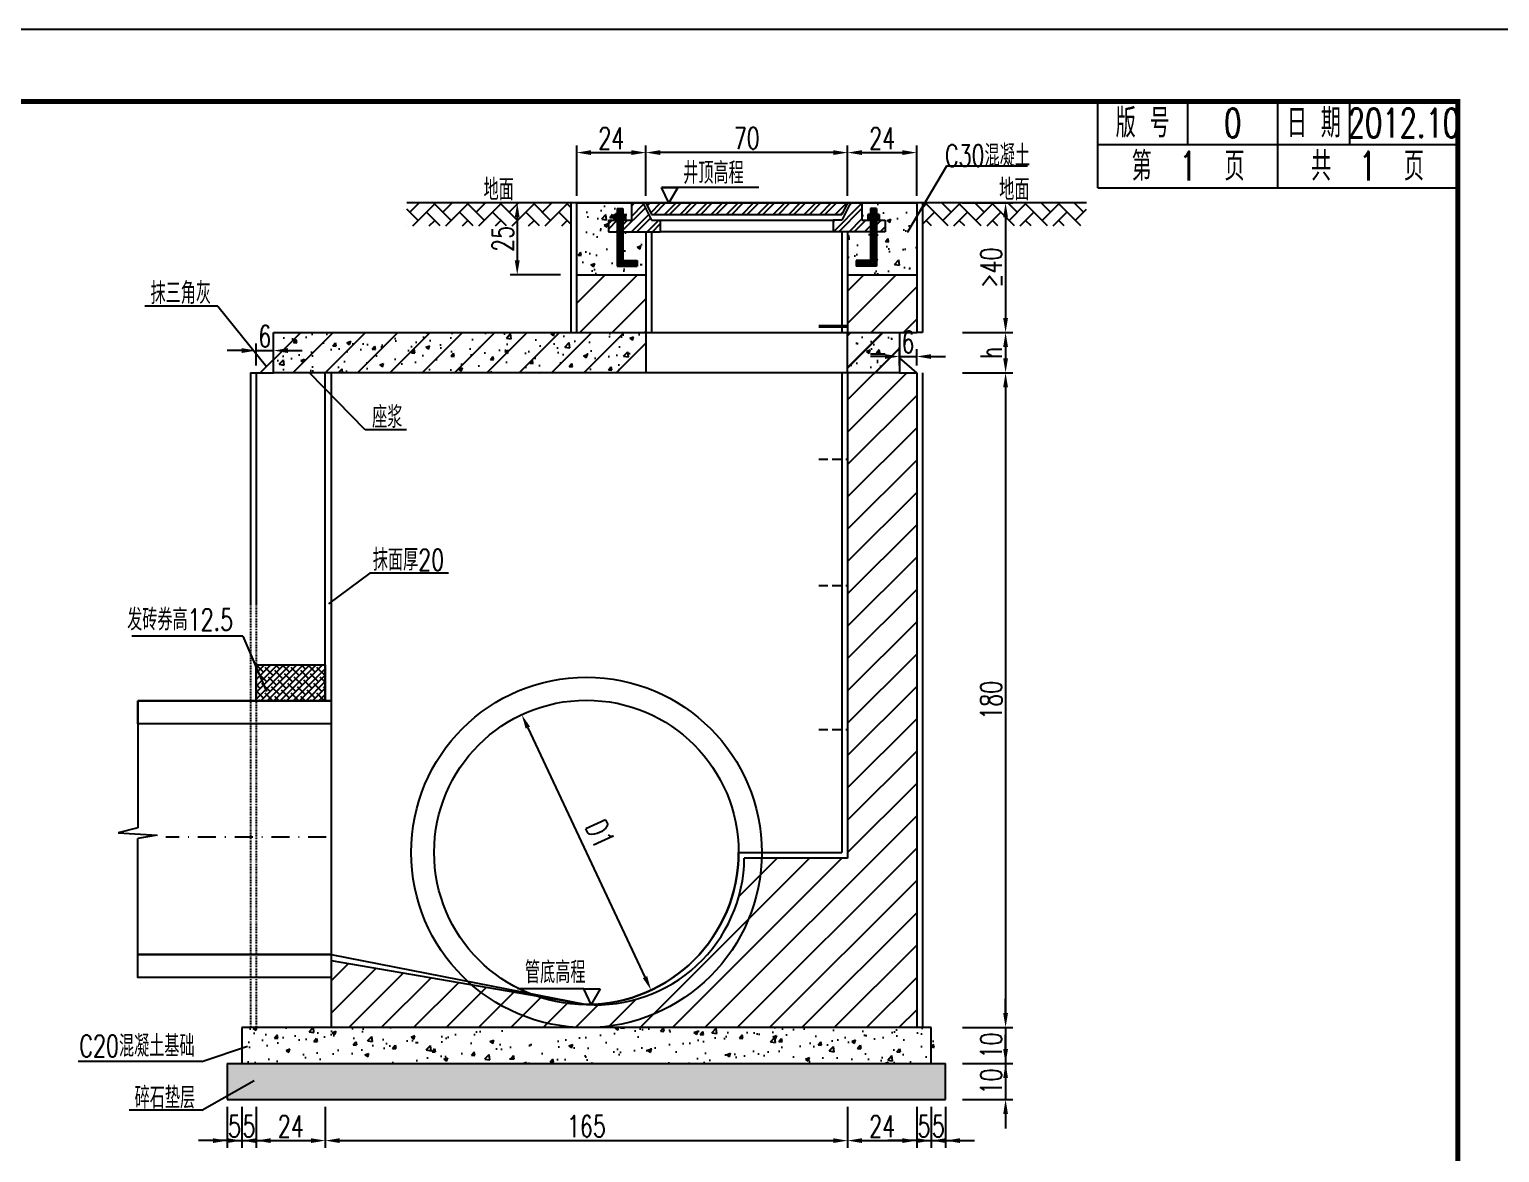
# Model space of a CAD drawing. Extents: x 5781 to 12795, y 1434 to 2653.
# Drawn here: x 5993.1 to 6197.2, y 2233.2 to 2389.1 of the extents above; entities that cross this region are included whole.
import ezdxf
from ezdxf.enums import TextEntityAlignment as Align

# ---------------------------------------------------------------- set-up
doc = ezdxf.new("R2010")
doc.units = 0
doc.header["$LTSCALE"] = 5
doc.header["$PDMODE"] = 32
doc.header["$PDSIZE"] = 0.3
doc.linetypes.add('DASHDOT', pattern=[1, 0.5, -0.25, 0, -0.25])
doc.linetypes.add('HIDDEN', pattern=[0.375, 0.25, -0.125])
doc.layers.get('0').update_dxf_attribs({"linetype": 'CONTINUOUS'})
doc.layers.get('Defpoints').update_dxf_attribs({"linetype": 'CONTINUOUS'})
for name, color, linetype in [('YOLLOW', 7, 'CONTINUOUS'), ('中心线', 2, 'DASHDOT'), ('图框', 7, 'CONTINUOUS'), ('填充', 8, 'CONTINUOUS'), ('尺寸标注', 4, 'CONTINUOUS'), ('文字字符', 7, 'CONTINUOUS'), ('结构', 7, 'CONTINUOUS'), ('结构1', 1, 'CONTINUOUS'), ('结构2', 7, 'CONTINUOUS'), ('钢筋', 1, 'CONTINUOUS'), ('钢筋2', 3, 'CONTINUOUS')]:
    doc.layers.add(name, color=color, linetype=linetype)
doc.styles.get("Standard").update_dxf_attribs({"font": 'simplex1.shx', "width": 0.7, "bigfont": 'hztxt.shx'})
doc.dimstyles.new('比例1：25', dxfattribs={"dimtxt": 3, "dimasz": 2, "dimexe": 1, "dimexo": 1, "dimgap": 0.5, "dimtad": 1, "dimlfac": 2.5, "dimzin": 13, "dimdsep": 46, "dimtxsty": 'Standard', "dimcen": -0.09, "dimclrd": 256, "dimclre": 256, "dimclrt": 7, "dimaunit": 1, "dimadec": 0, "dimazin": 0, "dimtfac": 0.0005, "dimtix": 1, "dimtmove": 2, "dimatfit": 3, "dimfxl": 0, "dimtolj": 1, "dimtzin": 13, "dimarcsym": 0})
pattern_1 = [(45, (4018.0838, 515.6262), (-2.245064, 2.245064), [])]
pattern_2 = [(45, (0, -890.8038), (-2.245064, 2.245064), [])]

# ---------------------------------------------------------------- blocks, each defined once
blk = doc.blocks.new('series')
at = {"width": 0.75}
for tag, height, p in [('页码', 4, (-35, -19)), ('图名', 5, (-220, -282)), ('图号', 5, (-20, -282))]:
    blk.add_attdef(tag, text='', height=height, dxfattribs=at).set_placement(p, align=Align.MIDDLE_CENTER)
blk = doc.blocks.new('*D1788')
at = {"layer": 'Defpoints', "color": 0}
for p in [(6116.26, 2372.01), (6116.26, 2365.03), (6106.66, 2361.03)]:
    blk.add_point(p, dxfattribs=at)
at = {"layer": '尺寸标注', "lineweight": -2}
for p, q in [((6106.66, 2366.01), (6106.66, 2373.01)), ((6108.66, 2372.01), (6114.26, 2372.01)), ((6116.26, 2366.03), (6116.26, 2373.01))]:
    blk.add_line(p, q, dxfattribs=at)
at = {"layer": '尺寸标注'}
for points in [[(6108.66, 2372.35), (6108.66, 2371.68), (6106.66, 2372.01)], [(6114.26, 2372.35), (6114.26, 2371.68), (6116.26, 2372.01)]]:
    blk.add_solid(points, dxfattribs=at)
at = {"layer": '尺寸标注', "color": 7, "insert": (6111.46, 2374.01), "char_height": 3, "attachment_point": 5}
blk.add_mtext('\\A1;24', dxfattribs=at)
blk = doc.blocks.new('*D1757')
at = {"layer": 'Defpoints', "color": 0}
for p in [(6078.66, 2372.01), (6078.66, 2365.03), (6106.66, 2365.03)]:
    blk.add_point(p, dxfattribs=at)
at = {"layer": '尺寸标注', "lineweight": -2}
for p, q in [((6078.66, 2366.03), (6078.66, 2373.01)), ((6104.66, 2372.01), (6080.66, 2372.01)), ((6106.66, 2366.03), (6106.66, 2373.01))]:
    blk.add_line(p, q, dxfattribs=at)
at = {"layer": '尺寸标注'}
for points in [[(6080.66, 2372.35), (6080.66, 2371.68), (6078.66, 2372.01)], [(6104.66, 2372.35), (6104.66, 2371.68), (6106.66, 2372.01)]]:
    blk.add_solid(points, dxfattribs=at)
at = {"layer": '尺寸标注', "color": 7, "insert": (6092.66, 2374.01), "char_height": 3, "attachment_point": 5}
blk.add_mtext('\\A1;70', dxfattribs=at)
blk = doc.blocks.new('*D1789')
at = {"layer": 'Defpoints', "color": 0}
for p in [(6078.66, 2372.01), (6069.06, 2365.03), (6078.66, 2365.03)]:
    blk.add_point(p, dxfattribs=at)
at = {"layer": '尺寸标注', "lineweight": -2}
for p, q in [((6069.06, 2366.03), (6069.06, 2373.01)), ((6071.06, 2372.01), (6076.66, 2372.01)), ((6078.66, 2366.03), (6078.66, 2373.01))]:
    blk.add_line(p, q, dxfattribs=at)
at = {"layer": '尺寸标注'}
for points in [[(6071.06, 2372.35), (6071.06, 2371.68), (6069.06, 2372.01)], [(6076.66, 2372.35), (6076.66, 2371.68), (6078.66, 2372.01)]]:
    blk.add_solid(points, dxfattribs=at)
at = {"layer": '尺寸标注', "color": 7, "insert": (6073.86, 2374.01), "char_height": 3, "attachment_point": 5}
blk.add_mtext('\\A1;24', dxfattribs=at)
blk = doc.blocks.new('*D1790')
at = {"layer": 'Defpoints', "color": 0}
for p in [(6069.06, 2365.03), (6060.81, 2355.03), (6069.06, 2355.03)]:
    blk.add_point(p, dxfattribs=at)
at = {"layer": '尺寸标注', "lineweight": -2}
for p, q in [((6066.81, 2365.03), (6059.81, 2365.03)), ((6060.81, 2363.03), (6060.81, 2357.03)), ((6066.81, 2355.03), (6059.81, 2355.03))]:
    blk.add_line(p, q, dxfattribs=at)
at = {"layer": '尺寸标注'}
for points in [[(6060.47, 2363.03), (6061.14, 2363.03), (6060.81, 2365.03)], [(6060.47, 2357.03), (6061.14, 2357.03), (6060.81, 2355.03)]]:
    blk.add_solid(points, dxfattribs=at)
at = {"layer": '尺寸标注', "color": 7, "insert": (6058.81, 2360.03), "char_height": 3, "attachment_point": 5, "rotation": 90}
blk.add_mtext('\\A1;25', dxfattribs=at)
blk = doc.blocks.new('*D1791')
at = {"layer": 'Defpoints', "color": 0}
for p in [(6026.97, 2344.52), (6024.57, 2341.43), (6026.97, 2341.43)]:
    blk.add_point(p, dxfattribs=at)
at = {"layer": '尺寸标注', "lineweight": -2}
for p, q in [((6024.57, 2342.43), (6024.57, 2345.52)), ((6026.97, 2342.43), (6026.97, 2345.52)), ((6022.57, 2344.52), (6020.57, 2344.52)), ((6024.57, 2344.52), (6026.97, 2344.52)), ((6028.97, 2344.52), (6030.97, 2344.52))]:
    blk.add_line(p, q, dxfattribs=at)
at = {"layer": '尺寸标注'}
for points in [[(6022.57, 2344.86), (6022.57, 2344.19), (6024.57, 2344.52)], [(6028.97, 2344.86), (6028.97, 2344.19), (6026.97, 2344.52)]]:
    blk.add_solid(points, dxfattribs=at)
at = {"layer": '尺寸标注', "color": 7, "insert": (6025.77, 2346.52), "char_height": 3, "attachment_point": 5}
blk.add_mtext('\\A1;6', dxfattribs=at)
blk = doc.blocks.new('*D1792')
at = {"layer": 'Defpoints', "color": 0}
for p in [(6116.26, 2343.7), (6113.86, 2341.43), (6116.26, 2341.43)]:
    blk.add_point(p, dxfattribs=at)
at = {"layer": '尺寸标注', "lineweight": -2}
for p, q in [((6113.86, 2342.43), (6113.86, 2344.7)), ((6116.26, 2342.43), (6116.26, 2344.7)), ((6111.86, 2343.7), (6109.86, 2343.7)), ((6113.86, 2343.7), (6116.26, 2343.7)), ((6118.26, 2343.7), (6120.26, 2343.7))]:
    blk.add_line(p, q, dxfattribs=at)
at = {"layer": '尺寸标注'}
for points in [[(6111.86, 2344.03), (6111.86, 2343.36), (6113.86, 2343.7)], [(6118.26, 2344.03), (6118.26, 2343.36), (6116.26, 2343.7)]]:
    blk.add_solid(points, dxfattribs=at)
at = {"layer": '尺寸标注', "color": 7, "insert": (6115.06, 2345.7), "char_height": 3, "attachment_point": 5}
blk.add_mtext('\\A1;6', dxfattribs=at)
blk = doc.blocks.new('*D1793')
at = {"layer": 'Defpoints', "color": 0}
for p in [(6116.26, 2365.03), (6116.26, 2347.03), (6128.59, 2347.03)]:
    blk.add_point(p, dxfattribs=at)
at = {"layer": '尺寸标注', "lineweight": -2}
for p, q in [((6122.59, 2365.03), (6129.59, 2365.03)), ((6128.59, 2363.03), (6128.59, 2349.03)), ((6122.59, 2347.03), (6129.59, 2347.03))]:
    blk.add_line(p, q, dxfattribs=at)
at = {"layer": '尺寸标注'}
for points in [[(6128.26, 2363.03), (6128.92, 2363.03), (6128.59, 2365.03)], [(6128.26, 2349.03), (6128.92, 2349.03), (6128.59, 2347.03)]]:
    blk.add_solid(points, dxfattribs=at)
at = {"layer": '尺寸标注', "color": 7, "insert": (6126.59, 2356.03), "char_height": 3, "attachment_point": 5, "rotation": 90}
blk.add_mtext('\\A1;≥40', dxfattribs=at)
blk = doc.blocks.new('*D1794')
at = {"layer": 'Defpoints', "color": 0}
for p in [(6116.26, 2347.03), (6116.26, 2341.43), (6128.59, 2341.43)]:
    blk.add_point(p, dxfattribs=at)
at = {"layer": '尺寸标注', "lineweight": -2}
for p, q in [((6122.59, 2347.03), (6129.59, 2347.03)), ((6128.59, 2345.03), (6128.59, 2343.43)), ((6122.59, 2341.43), (6129.59, 2341.43))]:
    blk.add_line(p, q, dxfattribs=at)
at = {"layer": '尺寸标注'}
for points in [[(6128.26, 2345.03), (6128.92, 2345.03), (6128.59, 2347.03)], [(6128.26, 2343.43), (6128.92, 2343.43), (6128.59, 2341.43)]]:
    blk.add_solid(points, dxfattribs=at)
at = {"layer": '尺寸标注', "color": 7, "insert": (6126.59, 2344.23), "char_height": 3, "attachment_point": 5, "rotation": 90}
blk.add_mtext('\\A1;h', dxfattribs=at)
blk = doc.blocks.new('*D1795')
at = {"layer": 'Defpoints', "color": 0}
for p in [(6116.26, 2341.43), (6117.06, 2250.52), (6128.59, 2250.52)]:
    blk.add_point(p, dxfattribs=at)
at = {"layer": '尺寸标注', "lineweight": -2}
for p, q in [((6122.59, 2341.43), (6129.59, 2341.43)), ((6128.59, 2339.43), (6128.59, 2252.52)), ((6122.59, 2250.52), (6129.59, 2250.52))]:
    blk.add_line(p, q, dxfattribs=at)
at = {"layer": '尺寸标注'}
for points in [[(6128.26, 2339.43), (6128.92, 2339.43), (6128.59, 2341.43)], [(6128.26, 2252.52), (6128.92, 2252.52), (6128.59, 2250.52)]]:
    blk.add_solid(points, dxfattribs=at)
at = {"layer": '尺寸标注', "color": 7, "insert": (6126.59, 2295.97), "char_height": 3, "attachment_point": 5, "rotation": 90}
blk.add_mtext('\\A1;180', dxfattribs=at)
blk = doc.blocks.new('*D1796')
at = {"layer": 'Defpoints', "color": 0}
for p in [(6118.26, 2250.52), (6118.26, 2245.52), (6128.59, 2245.52)]:
    blk.add_point(p, dxfattribs=at)
at = {"layer": '尺寸标注', "lineweight": -2}
for p, q in [((6128.59, 2252.52), (6128.59, 2254.52)), ((6122.59, 2250.52), (6129.59, 2250.52)), ((6128.59, 2250.52), (6128.59, 2245.52)), ((6122.59, 2245.52), (6129.59, 2245.52)), ((6128.59, 2243.52), (6128.59, 2241.52))]:
    blk.add_line(p, q, dxfattribs=at)
at = {"layer": '尺寸标注'}
for points in [[(6128.26, 2252.52), (6128.92, 2252.52), (6128.59, 2250.52)], [(6128.26, 2243.52), (6128.92, 2243.52), (6128.59, 2245.52)]]:
    blk.add_solid(points, dxfattribs=at)
at = {"layer": '尺寸标注', "color": 7, "insert": (6126.59, 2248.02), "char_height": 3, "attachment_point": 5, "rotation": 90}
blk.add_mtext('\\A1;10', dxfattribs=at)
blk = doc.blocks.new('*D1797')
at = {"layer": 'Defpoints', "color": 0}
for p in [(6120.26, 2245.52), (6120.26, 2240.52), (6128.59, 2240.52)]:
    blk.add_point(p, dxfattribs=at)
at = {"layer": '尺寸标注', "lineweight": -2}
for p, q in [((6128.59, 2247.52), (6128.59, 2249.52)), ((6122.59, 2245.52), (6129.59, 2245.52)), ((6128.59, 2245.52), (6128.59, 2240.52)), ((6122.59, 2240.52), (6129.59, 2240.52)), ((6128.59, 2238.52), (6128.59, 2236.52))]:
    blk.add_line(p, q, dxfattribs=at)
at = {"layer": '尺寸标注'}
for points in [[(6128.26, 2247.52), (6128.92, 2247.52), (6128.59, 2245.52)], [(6128.26, 2238.52), (6128.92, 2238.52), (6128.59, 2240.52)]]:
    blk.add_solid(points, dxfattribs=at)
at = {"layer": '尺寸标注', "color": 7, "insert": (6126.59, 2243.02), "char_height": 3, "attachment_point": 5, "rotation": 90}
blk.add_mtext('\\A1;10', dxfattribs=at)
blk = doc.blocks.new('*D1798')
at = {"layer": 'Defpoints', "color": 0}
for p in [(6061.43, 2293.97), (6079.39, 2255.72)]:
    blk.add_point(p, dxfattribs=at)
at = {"layer": '尺寸标注', "lineweight": -2}
blk.add_line((6062.28, 2292.16), (6078.54, 2257.53), dxfattribs=at)
at = {"layer": '尺寸标注'}
for points in [[(6062.59, 2292.3), (6061.98, 2292.02), (6061.43, 2293.97)], [(6078.84, 2257.67), (6078.24, 2257.39), (6079.39, 2255.72)]]:
    blk.add_solid(points, dxfattribs=at)
at = {"layer": '尺寸标注', "color": 7, "insert": (6072.32, 2277.4), "char_height": 3, "attachment_point": 5, "rotation": 295.1484}
blk.add_mtext('\\A1;D1', dxfattribs=at)
blk = doc.blocks.new('*D1758')
at = {"layer": 'Defpoints', "color": 0}
for p in [(6020.57, 2240.52), (6022.57, 2240.52), (6022.57, 2234.82)]:
    blk.add_point(p, dxfattribs=at)
at = {"layer": '尺寸标注', "lineweight": -2}
for p, q in [((6020.57, 2239.52), (6020.57, 2233.82)), ((6022.57, 2239.52), (6022.57, 2233.82)), ((6018.57, 2234.82), (6016.57, 2234.82)), ((6020.57, 2234.82), (6022.57, 2234.82)), ((6024.57, 2234.82), (6026.57, 2234.82))]:
    blk.add_line(p, q, dxfattribs=at)
at = {"layer": '尺寸标注'}
for points in [[(6018.57, 2235.15), (6018.57, 2234.49), (6020.57, 2234.82)], [(6024.57, 2235.15), (6024.57, 2234.49), (6022.57, 2234.82)]]:
    blk.add_solid(points, dxfattribs=at)
at = {"layer": '尺寸标注', "color": 7, "insert": (6021.57, 2236.82), "char_height": 3, "attachment_point": 5}
blk.add_mtext('\\A1;5', dxfattribs=at)
blk = doc.blocks.new('*D1759')
at = {"layer": 'Defpoints', "color": 0}
for p in [(6022.57, 2240.52), (6024.57, 2240.52), (6024.57, 2234.82)]:
    blk.add_point(p, dxfattribs=at)
at = {"layer": '尺寸标注', "lineweight": -2}
for p, q in [((6022.57, 2239.52), (6022.57, 2233.82)), ((6024.57, 2239.52), (6024.57, 2233.82)), ((6020.57, 2234.82), (6018.57, 2234.82)), ((6022.57, 2234.82), (6024.57, 2234.82)), ((6026.57, 2234.82), (6028.57, 2234.82))]:
    blk.add_line(p, q, dxfattribs=at)
at = {"layer": '尺寸标注'}
for points in [[(6020.57, 2235.15), (6020.57, 2234.49), (6022.57, 2234.82)], [(6026.57, 2235.15), (6026.57, 2234.49), (6024.57, 2234.82)]]:
    blk.add_solid(points, dxfattribs=at)
at = {"layer": '尺寸标注', "color": 7, "insert": (6023.57, 2236.82), "char_height": 3, "attachment_point": 5}
blk.add_mtext('\\A1;5', dxfattribs=at)
blk = doc.blocks.new('*D1760')
at = {"layer": 'Defpoints', "color": 0}
for p in [(6024.57, 2240.52), (6034.17, 2240.52), (6034.17, 2234.82)]:
    blk.add_point(p, dxfattribs=at)
at = {"layer": '尺寸标注', "lineweight": -2}
for p, q in [((6024.57, 2239.52), (6024.57, 2233.82)), ((6034.17, 2239.52), (6034.17, 2233.82)), ((6026.57, 2234.82), (6032.17, 2234.82))]:
    blk.add_line(p, q, dxfattribs=at)
at = {"layer": '尺寸标注'}
for points in [[(6026.57, 2235.15), (6026.57, 2234.49), (6024.57, 2234.82)], [(6032.17, 2235.15), (6032.17, 2234.49), (6034.17, 2234.82)]]:
    blk.add_solid(points, dxfattribs=at)
at = {"layer": '尺寸标注', "color": 7, "insert": (6029.37, 2236.82), "char_height": 3, "attachment_point": 5}
blk.add_mtext('\\A1;24', dxfattribs=at)
blk = doc.blocks.new('*D1761')
at = {"layer": 'Defpoints', "color": 0}
for p in [(6034.17, 2240.52), (6106.66, 2240.52), (6106.66, 2234.82)]:
    blk.add_point(p, dxfattribs=at)
at = {"layer": '尺寸标注', "lineweight": -2}
for p, q in [((6034.17, 2239.52), (6034.17, 2233.82)), ((6106.66, 2239.52), (6106.66, 2233.82)), ((6036.17, 2234.82), (6104.66, 2234.82))]:
    blk.add_line(p, q, dxfattribs=at)
at = {"layer": '尺寸标注'}
for points in [[(6036.17, 2235.15), (6036.17, 2234.49), (6034.17, 2234.82)], [(6104.66, 2235.15), (6104.66, 2234.49), (6106.66, 2234.82)]]:
    blk.add_solid(points, dxfattribs=at)
at = {"layer": '尺寸标注', "color": 7, "insert": (6070.41, 2236.82), "char_height": 3, "attachment_point": 5}
blk.add_mtext('\\A1;165', dxfattribs=at)
blk = doc.blocks.new('*D1762')
at = {"layer": 'Defpoints', "color": 0}
for p in [(6106.66, 2240.52), (6116.26, 2240.52), (6116.26, 2234.82)]:
    blk.add_point(p, dxfattribs=at)
at = {"layer": '尺寸标注', "lineweight": -2}
for p, q in [((6106.66, 2239.52), (6106.66, 2233.82)), ((6116.26, 2239.52), (6116.26, 2233.82)), ((6108.66, 2234.82), (6114.26, 2234.82))]:
    blk.add_line(p, q, dxfattribs=at)
at = {"layer": '尺寸标注'}
for points in [[(6108.66, 2235.15), (6108.66, 2234.49), (6106.66, 2234.82)], [(6114.26, 2235.15), (6114.26, 2234.49), (6116.26, 2234.82)]]:
    blk.add_solid(points, dxfattribs=at)
at = {"layer": '尺寸标注', "color": 7, "insert": (6111.46, 2236.82), "char_height": 3, "attachment_point": 5}
blk.add_mtext('\\A1;24', dxfattribs=at)
blk = doc.blocks.new('*D1763')
at = {"layer": 'Defpoints', "color": 0}
for p in [(6116.26, 2240.52), (6118.26, 2240.52), (6118.26, 2234.82)]:
    blk.add_point(p, dxfattribs=at)
at = {"layer": '尺寸标注', "lineweight": -2}
for p, q in [((6116.26, 2239.52), (6116.26, 2233.82)), ((6118.26, 2239.52), (6118.26, 2233.82)), ((6114.26, 2234.82), (6112.26, 2234.82)), ((6116.26, 2234.82), (6118.26, 2234.82)), ((6120.26, 2234.82), (6122.26, 2234.82))]:
    blk.add_line(p, q, dxfattribs=at)
at = {"layer": '尺寸标注'}
for points in [[(6114.26, 2235.15), (6114.26, 2234.49), (6116.26, 2234.82)], [(6120.26, 2235.15), (6120.26, 2234.49), (6118.26, 2234.82)]]:
    blk.add_solid(points, dxfattribs=at)
at = {"layer": '尺寸标注', "color": 7, "insert": (6117.26, 2236.82), "char_height": 3, "attachment_point": 5}
blk.add_mtext('\\A1;5', dxfattribs=at)
blk = doc.blocks.new('*D1799')
at = {"layer": 'Defpoints', "color": 0}
for p in [(6118.26, 2240.52), (6120.26, 2240.52), (6120.26, 2234.82)]:
    blk.add_point(p, dxfattribs=at)
at = {"layer": '尺寸标注', "lineweight": -2}
for p, q in [((6118.26, 2239.52), (6118.26, 2233.82)), ((6120.26, 2239.52), (6120.26, 2233.82)), ((6116.26, 2234.82), (6114.26, 2234.82)), ((6118.26, 2234.82), (6120.26, 2234.82)), ((6122.26, 2234.82), (6124.26, 2234.82))]:
    blk.add_line(p, q, dxfattribs=at)
at = {"layer": '尺寸标注'}
for points in [[(6116.26, 2235.15), (6116.26, 2234.49), (6118.26, 2234.82)], [(6122.26, 2235.15), (6122.26, 2234.49), (6120.26, 2234.82)]]:
    blk.add_solid(points, dxfattribs=at)
at = {"layer": '尺寸标注', "color": 7, "insert": (6119.26, 2236.82), "char_height": 3, "attachment_point": 5}
blk.add_mtext('\\A1;5', dxfattribs=at)
blk = doc.blocks.new('123')
at = {"layer": '图框'}
blk.add_lwpolyline([(6201.38, 2092.12), (6201.38, 2389.12), (5781.38, 2389.12), (5781.38, 2092.12)], close=True, dxfattribs=at)

msp = doc.modelspace()

# ---------------------------------------------------------------- hatches: boundary and pattern name
at = {"layer": '填充'}
h = msp.add_hatch(dxfattribs=at)
h.set_pattern_fill('AR-HBONE', color=8, scale=0.016, style=0)
h.set_pattern_definition([(45, (6340.1666, 2156.8245), (2e-16, 2.2989456), [4.8768, -1.6256]), (135, (6341.3161, 2157.974), (2e-16, 2.2989456), [4.8768, -1.6256])])
h.paths.add_polyline_path([(6068.2557, 2365.0271), (6045.4898, 2365.0271), (6045.4898, 2361.8271), (6068.2557, 2361.8271)])
h = msp.add_hatch(dxfattribs=at)
h.set_pattern_fill('ANSI32', scale=0.16, style=0)
h.set_pattern_definition([(45, (6340.1666, 2176.2092), (-1.077631, 1.077631), []), (45, (6340.885, 2176.2092), (-1.077631, 1.077631), [])])
h.paths.add_polyline_path([(6078.6557, 2365.0277), (6079.4557, 2363.4277), (6092.6557, 2363.4277), (6092.6557, 2365.0277)])
h.paths.add_polyline_path([(6105.8557, 2363.4277), (6106.6557, 2365.0277), (6092.6557, 2365.0277), (6092.6557, 2363.4277)])
h.paths.add_polyline_path([(6108.6557, 2362.6277), (6108.6557, 2365.0277), (6107.0541, 2365.0277), (6105.8541, 2362.6277), (6104.6557, 2362.6277), (6104.6557, 2361.0277), (6111.8557, 2361.0277), (6111.8557, 2362.6277)])
h.paths.add_polyline_path([(6080.6557, 2361.0277), (6080.6557, 2362.6277), (6079.4573, 2362.6277), (6078.2573, 2365.0277), (6076.6557, 2365.0277), (6076.6557, 2362.6277), (6073.4557, 2362.6277), (6073.4557, 2361.0277)])
h = msp.add_hatch(dxfattribs=at)
h.set_pattern_fill('AR-HBONE', color=8, scale=0.016, style=0)
h.set_pattern_definition([(135, (5845.1448, 2156.8245), (-2e-16, 2.2989456), [4.8768, -1.6256]), (45, (5843.9954, 2157.974), (-2e-16, 2.2989456), [4.8768, -1.6256])])
h.paths.add_polyline_path([(6117.0557, 2365.0271), (6139.8217, 2365.0271), (6139.8217, 2361.8271), (6117.0557, 2361.8271)])
h = msp.add_hatch(dxfattribs=at)
h.set_pattern_fill('AR-CONC', color=8, scale=0.03, style=0)
h.set_pattern_definition([(50, (4568.191, 2806.234), (5.46554, -0.478173), [0.5715, -6.2865]), (355, (4568.191, 2806.234), (-1.057285, 5.7317), [0.4572, -5.0292]), (100.451, (4568.6463, 2806.194), (4.408275, 5.2535), [0.4857, -5.3427]), (46.1842, (4568.191, 2807.758), (8.13237, -1.26127), [0.85725, -9.42975]), (96.6356, (4568.8685, 2807.653), (7.122127, 7.422767), [0.72855, -8.01405]), (351.184, (4568.191, 2807.758), (7.12214, 7.422754), [0.6858, -7.5438]), (21, (4568.953, 2807.377), (4.548446, -3.067966), [0.5715, -6.2865]), (326, (4568.953, 2807.377), (1.85406, 5.525639), [0.4572, -5.0292]), (71.4514, (4569.332, 2807.1213), (6.402495, 2.457686), [0.4857, -5.3427]), (37.5, (4568.1908, 2806.234), (0.092658, 2.5366512), [0, -4.96824, 0, -5.1054, 0, -5.04825]), (7.5, (4568.1908, 2806.234), (2.00459, 3.0054172), [0, -2.91084, 0, -4.85394, 0, -1.92405]), (327.5, (4566.4916, 2806.234), (4.0677179, -0.1718623), [0, -1.905, 0, -5.9436, 0, -7.8867]), (317.5, (4565.7296, 2806.234), (4.4438754, 0.762795), [0, -2.4765, 0, -3.94716, 0, -5.6007])])
h.paths.add_polyline_path([(6026.9708, 2347.0277), (6026.9708, 2341.4277), (6078.6557, 2341.4277), (6078.6557, 2347.0277)])
h.paths.add_polyline_path([(6106.6557, 2347.0277), (6106.6557, 2341.4277), (6113.8557, 2341.4277), (6113.8557, 2347.0277)])
h = msp.add_hatch(dxfattribs=at)
h.set_pattern_fill('ANSI38', color=8, scale=0.2, style=0)
h.set_pattern_definition([(45, (4743.66565, 2804.9949), (-0.4490128, 0.4490128), []), (135, (4743.66565, 2804.9949), (-1.34703842, 0.4490128), [1.5875, -0.9525])])
h.paths.add_polyline_path([(6034.1708, 2295.8725), (6034.1708, 2300.8725), (6024.5708, 2300.8725), (6024.5708, 2295.8725)])
at = {"layer": '尺寸标注', "linetype": 'Continuous'}
h = msp.add_hatch(dxfattribs=at)
h.set_pattern_fill('AR-CONC', color=8, scale=0.03, style=0)
h.set_pattern_definition([(50, (4568.191, 2799.2333), (5.46554, -0.478173), [0.5715, -6.2865]), (355, (4568.191, 2799.2333), (-1.057285, 5.7317), [0.4572, -5.0292]), (100.451, (4568.6463, 2799.1935), (4.408275, 5.2535), [0.4857, -5.3427]), (46.1842, (4568.191, 2800.757), (8.13237, -1.26127), [0.85725, -9.42975]), (96.6356, (4568.8685, 2800.652), (7.122127, 7.422767), [0.72855, -8.01405]), (351.184, (4568.191, 2800.757), (7.12214, 7.422754), [0.6858, -7.5438]), (21, (4568.953, 2800.3763), (4.548446, -3.067966), [0.5715, -6.2865]), (326, (4568.953, 2800.3763), (1.85406, 5.525639), [0.4572, -5.0292]), (71.4514, (4569.332, 2800.1207), (6.402495, 2.457686), [0.4857, -5.3427]), (37.5, (4568.1908, 2799.2333), (0.092658, 2.5366512), [0, -4.96824, 0, -5.1054, 0, -5.04825]), (7.5, (4568.1908, 2799.2333), (2.00459, 3.0054172), [0, -2.91084, 0, -4.85394, 0, -1.92405]), (327.5, (4566.4916, 2799.2333), (4.0677179, -0.1718623), [0, -1.905, 0, -5.9436, 0, -7.8867]), (317.5, (4565.7296, 2799.2333), (4.4438754, 0.762795), [0, -2.4765, 0, -3.94716, 0, -5.6007])])
h.paths.add_polyline_path([(6069.0557, 2355.0277), (6078.6557, 2355.0277), (6078.6557, 2361.0277), (6075.4557, 2361.0277), (6075.4557, 2357.0277), (6077.4557, 2357.0277), (6077.4557, 2356.2277), (6074.6557, 2356.2277), (6074.6557, 2361.0277), (6073.4557, 2361.0277), (6073.4557, 2362.6277), (6074.2557, 2362.6277), (6074.2557, 2363.4277), (6074.6557, 2363.4277), (6074.6557, 2364.2277), (6075.4557, 2364.2277), (6075.4557, 2363.4277), (6075.8557, 2363.4277), (6075.8557, 2362.6277), (6076.6557, 2362.6277), (6076.6557, 2365.0271), (6069.0557, 2365.0271)])
h.paths.add_polyline_path([(6116.2557, 2365.0271), (6108.6557, 2365.0271), (6108.6557, 2362.6277), (6109.4557, 2362.6277), (6109.4557, 2363.4277), (6109.8557, 2363.4277), (6109.8557, 2364.2277), (6110.6557, 2364.2277), (6110.6557, 2363.4277), (6111.0557, 2363.4277), (6111.0557, 2362.6277), (6111.8557, 2362.6277), (6111.8557, 2361.0277), (6110.6557, 2361.0277), (6110.6557, 2356.2277), (6107.8557, 2356.2277), (6107.8557, 2357.0277), (6109.8557, 2357.0277), (6109.8557, 2361.0277), (6106.6557, 2361.0277), (6106.6557, 2355.0277), (6116.2557, 2355.0277)])
at = {"layer": '尺寸标注'}
h = msp.add_hatch(dxfattribs=at)
h.set_pattern_fill('ANSI31', color=8, style=0)
h.set_pattern_definition(pattern_1)
h.paths.add_polyline_path([(6069.0557, 2347.0277), (6078.6557, 2347.0277), (6078.6557, 2355.0277), (6069.0557, 2355.0277)])
h = msp.add_hatch(dxfattribs=at)
h.set_pattern_fill('ANSI31', color=8, style=0)
h.set_pattern_definition(pattern_1)
h.paths.add_polyline_path([(6106.6557, 2355.0277), (6106.6557, 2347.0277), (6116.2557, 2347.0277), (6116.2557, 2355.0277)])
h = msp.add_hatch(dxfattribs=at)
h.set_pattern_fill('ANSI31', color=8, style=0)
h.set_pattern_definition([(45, (4568.1908, 2806.234), (-2.245064, 2.245064), [])])
h.paths.add_polyline_path([(6026.9708, 2347.0277), (6026.9708, 2341.4277), (6078.6557, 2341.4277), (6078.6557, 2347.0277)])
h.paths.add_polyline_path([(6106.6557, 2347.0277), (6106.6557, 2341.4277), (6113.8557, 2341.4277), (6113.8557, 2347.0277)])
h = msp.add_hatch(dxfattribs=at)
h.set_pattern_fill('ANSI31', color=8, style=0)
h.set_pattern_definition(pattern_2)
h.paths.add_polyline_path([(6106.6557, 2347.0277), (6113.8557, 2347.0277), (6113.8557, 2341.4277), (6106.6557, 2341.4277)])
edge = h.paths.add_edge_path()
edge.add_line((6106.6557, 2274.0442), (6092.3272, 2274.0442))
edge.add_line((6106.6557, 2330.1385), (6106.6557, 2274.0442))
edge.add_arc((6071.7549, 2274.2452), 20.5734, 266.261017, 359.440276)
edge.add_line((6070.4132, 2253.7156), (6070.4132, 2250.5156))
edge.add_line((6070.4132, 2250.5156), (6116.2557, 2250.5156))
edge.add_line((6116.2557, 2330.1385), (6116.2557, 2250.5156))
edge.add_line((6106.6557, 2341.4277), (6106.6557, 2330.1385))
edge.add_line((6116.2557, 2341.4277), (6116.2557, 2330.1385))
edge.add_line((6113.8557, 2341.4277), (6116.2557, 2341.4277))
h = msp.add_hatch(dxfattribs=at)
h.set_pattern_fill('ANSI31', color=8, style=0)
h.set_pattern_definition(pattern_2)
h.paths.add_polyline_path([(6034.9708, 2259.8455), (6034.9708, 2250.5156), (6070.4132, 2250.5156), (6070.4132, 2253.7156)])
h = msp.add_hatch(dxfattribs=at)
h.set_pattern_fill('AR-CONC', color=8, scale=0.03, style=0)
h.set_pattern_definition([(50, (4798.6756, -536.3724), (5.46554, -0.4781726), [0.5715, -6.2865]), (355, (4798.6756, -536.3724), (-1.057285, 5.731699), [0.4572, -5.0292]), (100.451, (4799.131, -536.412), (4.408275, 5.253501), [0.4857, -5.3427]), (46.1842, (4798.6756, -534.8484), (8.132371, -1.26127), [0.85725, -9.42975]), (96.6356, (4799.353, -534.9535), (7.122127, 7.422767), [0.72855, -8.01405]), (351.184, (4798.676, -534.848), (7.122138, 7.422754), [0.6858, -7.5438]), (21, (4799.4376, -535.2294), (4.5484464, -3.0679656), [0.5715, -6.2865]), (326, (4799.4376, -535.2294), (1.854061, 5.525639), [0.4572, -5.0292]), (71.4514, (4799.8167, -535.485), (6.402495, 2.457686), [0.4857, -5.3427]), (37.5, (4798.6756, -536.3724), (0.0926581, 2.5366512), [0, -4.96824, 0, -5.1054, 0, -5.04825]), (7.5, (4798.6756, -536.3724), (2.0045899, 3.0054172), [0, -2.91084, 0, -4.85394, 0, -1.92405]), (327.5, (4796.9764, -536.3724), (4.0677179, -0.1718623), [0, -1.905, 0, -5.9436, 0, -7.8867]), (317.5, (4796.2144, -536.3724), (4.4438754, 0.7627947), [0, -2.4765, 0, -3.94716, 0, -5.6007])])
h.paths.add_polyline_path([(6118.6557, 2250.5156), (6022.9708, 2250.5156), (6022.9708, 2245.5156), (6118.6557, 2245.5156)])
h = msp.add_hatch(dxfattribs=at)
h.set_pattern_fill('AR-SAND', color=8, scale=0.03, style=0)
h.set_pattern_definition([(37.5, (5122.1094, 1509.0779), (-0.0480009, 1.4682397), [0, -1.15824, 0, -1.2954, 0, -1.23825]), (7.5, (5122.1094, 1509.078), (1.34857, 2.1504753), [0, -0.62484, 0, -1.04394, 0, -0.40005]), (327.5, (5121.1721, 1509.0779), (2.3729771, 0.0043116), [0, -0.381, 0, -1.3716, 0, -1.7907]), (317.5, (5121.1721, 1509.078), (2.2906694, 0.668788), [0, -0.1905, 0, -0.89916, 0, -1.0287])])
h.paths.add_polyline_path([(6120.2557, 2240.5156), (6120.2557, 2245.5156), (6020.5708, 2245.5156), (6020.5708, 2240.5156)])

# ---------------------------------------------------------------- linework, layer by layer
for p, q in [((6068.2557, 2365.0271), (6045.4898, 2365.0271)), ((6139.8217, 2365.0277), (6117.0557, 2365.0277))]:
    msp.add_line(p, q)
at = {"layer": 'YOLLOW'}
for p, q in [((6120.3785, 2370.1368), (6115.0023, 2361.0622)), ((6131.6302, 2370.1368), (6120.3785, 2370.1368))]:
    msp.add_line(p, q, dxfattribs=at)
at = {"layer": '中心线'}
msp.add_line((6034.2967, 2276.9441), (6012.0286, 2276.9441), dxfattribs=at)
at = {"layer": '图框'}
for p, q in [((6141.3768, 2367.1207), (6141.3768, 2379.1207)), ((6153.8768, 2373.1207), (6153.8768, 2379.1207)), ((6166.3768, 2373.1207), (6166.3768, 2379.1207)), ((6176.3768, 2373.1207), (6176.3768, 2379.1207)), ((6141.3768, 2373.1207), (6191.3768, 2373.1207)), ((6166.3768, 2367.1207), (6166.3768, 2373.1207)), ((6141.3768, 2367.1207), (6191.3768, 2367.1207))]:
    msp.add_line(p, q, dxfattribs=at)
at = {"layer": '图框', "const_width": 0.7}
msp.add_lwpolyline([(6191.3768, 2379.1207), (5811.3768, 2379.1207), (5811.3768, 2102.1207), (6191.3768, 2102.1207), (6191.3768, 2379.1207)], dxfattribs=at)
at = {"layer": '填充'}
msp.add_line((6023.7708, 2341.4277), (6026.9708, 2341.4277), dxfattribs=at)
for points in [[(6026.9708, 2347.0277), (6078.6557, 2347.0277), (6078.6557, 2341.4277), (6026.9708, 2341.4277)], [(6106.6557, 2347.0277), (6113.8557, 2347.0277), (6113.8557, 2341.4277), (6106.6557, 2341.4277)]]:
    msp.add_lwpolyline(points, close=True, dxfattribs=at)
at = {"layer": '尺寸标注'}
for p, q in [((6080.8513, 2367.1884), (6083.1202, 2367.1884)), ((6081.8525, 2365.0284), (6080.8513, 2367.1884)), ((6094.3377, 2367.1884), (6080.8513, 2367.1884)), ((6083.1202, 2367.1884), (6081.8525, 2365.0284)), ((6019.2515, 2350.683), (6009.1182, 2350.683)), ((6019.2515, 2350.683), (6026.0271, 2342.3297)), ((6113.8557, 2343.9277), (6113.8557, 2345.0082)), ((6025.1251, 2341.4277), (6026.9708, 2343.2734)), ((6111.8557, 2344.0082), (6109.8557, 2344.0082)), ((6113.8557, 2343.5277), (6113.8557, 2341.4277)), ((6116.2557, 2341.4277), (6113.8557, 2343.5277)), ((6039.7145, 2333.5141), (6031.9832, 2341.4277)), ((6045.4291, 2333.5141), (6039.7145, 2333.5141)), ((6040.3565, 2313.6175), (6034.6132, 2309.3416)), ((6051.2478, 2313.6175), (6040.3565, 2313.6175)), ((6022.7, 2304.8564), (6007.3353, 2304.8564)), ((6022.7, 2304.8564), (6026.0271, 2297.1949)), ((6070.0632, 2255.8857), (6060.8307, 2255.8857)), ((6071.0644, 2253.7256), (6070.0632, 2255.8857)), ((6070.0632, 2255.8857), (6072.3321, 2255.8857)), ((6072.3321, 2255.8857), (6071.0644, 2253.7256)), ((6017.0114, 2245.7845), (6023.3892, 2247.9282)), ((6017.0114, 2245.7845), (5999.8838, 2245.7845)), ((6017.0114, 2239.0552), (6024.295, 2243.155)), ((6017.0114, 2239.0552), (6006.9253, 2239.0552))]:
    msp.add_line(p, q, dxfattribs=at)
at = {"layer": '尺寸标注', "color": 1}
msp.add_line((6020.5708, 2245.5156), (6120.2557, 2245.5156), dxfattribs=at)
at = {"layer": '结构'}
for p, q in [((6080.6557, 2362.6277), (6104.6557, 2362.6277)), ((6104.6557, 2361.0277), (6080.6557, 2361.0277)), ((6008.151, 2295.8725), (6008.151, 2278.2492)), ((6008.151, 2278.2492), (6005.4324, 2277.5568)), ((6005.4324, 2277.5568), (6010.8249, 2277.2446)), ((6010.8249, 2277.2446), (6008.151, 2276.7829)), ((6008.151, 2257.4631), (6008.151, 2276.794))]:
    msp.add_line(p, q, dxfattribs=at)
for radius in [24.3286, 21.1286]:
    msp.add_circle((6070.4132, 2274.8442), radius, dxfattribs=at)
at = {"layer": '结构1'}
for p, q in [((6102.6557, 2348.0177), (6106.6557, 2348.0177)), ((6102.6557, 2347.8177), (6106.6557, 2347.8177)), ((6118.2557, 2250.5156), (6022.5708, 2250.5156)), ((6022.5708, 2250.5156), (6022.5708, 2245.5156)), ((6118.2557, 2245.5156), (6118.2557, 2250.5156)), ((6020.5708, 2245.5156), (6020.5708, 2240.5156)), ((6120.2557, 2240.5156), (6120.2557, 2245.5156)), ((6020.5708, 2240.5156), (6120.2557, 2240.5156))]:
    msp.add_line(p, q, dxfattribs=at)
at = {"layer": '结构1', "linetype": 'HIDDEN'}
for p, q in [((6102.6557, 2329.4277), (6106.6557, 2329.4277)), ((6102.6557, 2311.9126), (6106.6557, 2311.9126)), ((6102.6557, 2291.897), (6106.6557, 2291.897))]:
    msp.add_line(p, q, dxfattribs=at)
at = {"layer": '结构1', "linetype": 'HIDDEN', "ltscale": 0.1}
msp.add_line((6024.5708, 2309.2295), (6024.5708, 2250.5156), dxfattribs=at)
at = {"layer": '结构1'}
for points in [[(6026.9708, 2347.0277), (6078.6557, 2347.0277), (6078.6557, 2341.4277), (6026.9708, 2341.4277)], [(6106.6557, 2347.0277), (6113.8557, 2347.0277), (6113.8557, 2341.4277), (6106.6557, 2341.4277)], [(6024.5708, 2300.8725), (6034.1708, 2300.8725), (6034.1708, 2295.8725), (6024.5708, 2295.8725)], [(6008.151, 2295.8725), (6034.9708, 2295.8725), (6034.9708, 2292.6725), (6008.151, 2292.6725)], [(6008.151, 2260.6725), (6034.9708, 2260.6725), (6034.9708, 2257.4725), (6008.151, 2257.4725)]]:
    msp.add_lwpolyline(points, close=True, dxfattribs=at)
at = {"layer": '结构2'}
for p, q in [((6034.9708, 2295.8725), (6008.151, 2295.8725)), ((6034.9708, 2292.6725), (6008.151, 2292.6725)), ((6034.9708, 2289.4725), (6034.9708, 2257.4725)), ((6034.9708, 2260.6725), (6008.151, 2260.6725)), ((6034.9708, 2257.4725), (6008.151, 2257.4725))]:
    msp.add_line(p, q, dxfattribs=at)
msp.add_lwpolyline([(6026.9708, 2347.0277), (6113.8557, 2347.0277), (6113.8557, 2341.4277), (6026.9708, 2341.4277)], close=True, dxfattribs=at)
at = {"layer": '钢筋', "linetype": 'Continuous'}
for p, q in [((6069.0557, 2365.0277), (6116.2557, 2365.0277)), ((6069.0557, 2365.0277), (6069.0557, 2355.0277)), ((6116.2557, 2365.0277), (6116.2557, 2355.0277)), ((6078.6557, 2361.0277), (6078.6557, 2355.0277)), ((6106.6557, 2361.0277), (6106.6557, 2355.0277)), ((6069.0557, 2355.0277), (6069.0557, 2347.0277)), ((6069.0557, 2355.0277), (6078.6557, 2355.0277)), ((6078.6557, 2355.0277), (6078.6557, 2347.0277)), ((6106.6557, 2355.0277), (6106.6557, 2347.0277)), ((6106.6557, 2355.0277), (6116.2557, 2355.0277)), ((6116.2557, 2355.0277), (6116.2557, 2347.0277)), ((6106.6557, 2347.0277), (6116.2557, 2347.0277)), ((6024.5708, 2341.4277), (6024.5708, 2309.2295)), ((6034.1708, 2295.8725), (6034.1708, 2341.4277)), ((6106.6557, 2341.4277), (6106.6557, 2330.1385)), ((6113.8557, 2341.4277), (6116.2557, 2341.4277)), ((6116.2557, 2341.4277), (6116.2557, 2330.1385)), ((6106.6557, 2330.1385), (6106.6557, 2274.0442)), ((6116.2557, 2330.1385), (6116.2557, 2250.5156)), ((6106.6557, 2274.0442), (6092.3272, 2274.0442)), ((6034.9708, 2259.8455), (6070.4132, 2253.7156))]:
    msp.add_line(p, q, dxfattribs=at)
at = {"layer": '钢筋'}
for p, q in [((6076.6557, 2365.0277), (6076.6557, 2362.6277)), ((6078.2573, 2365.0277), (6079.4573, 2362.6277)), ((6078.6557, 2365.0277), (6079.4557, 2363.4277)), ((6079.4557, 2363.4277), (6105.8557, 2363.4277)), ((6107.0541, 2365.0277), (6105.8541, 2362.6277)), ((6106.6557, 2365.0277), (6105.8557, 2363.4277)), ((6108.6557, 2365.0277), (6108.6557, 2362.6277)), ((6073.4557, 2362.6277), (6076.6557, 2362.6277)), ((6073.4557, 2362.6277), (6073.4557, 2361.0277)), ((6073.4557, 2361.0277), (6080.6557, 2361.0277)), ((6079.4573, 2362.6277), (6080.6557, 2362.6277)), ((6080.6557, 2362.6277), (6080.6557, 2361.0277)), ((6105.8541, 2362.6277), (6104.6557, 2362.6277)), ((6104.6557, 2362.6277), (6104.6557, 2361.0277)), ((6111.8557, 2361.0277), (6104.6557, 2361.0277)), ((6108.6557, 2362.6277), (6111.8557, 2362.6277)), ((6111.8557, 2362.6277), (6111.8557, 2361.0277))]:
    msp.add_line(p, q, dxfattribs=at)
at = {"layer": '钢筋', "color": 3, "linetype": 'HIDDEN', "ltscale": 0.1}
msp.add_line((6023.7708, 2309.2295), (6023.7708, 2250.5156), dxfattribs=at)
at = {"layer": '钢筋', "linetype": 'Continuous'}
msp.add_arc((6071.7549, 2274.2452), 20.5734, 266.261017, 359.440276, dxfattribs=at)
at = {"layer": '钢筋2', "linetype": 'Continuous'}
for p, q in [((6068.2557, 2365.0277), (6068.2557, 2355.0277)), ((6117.0557, 2365.0277), (6117.0557, 2355.0277)), ((6079.4557, 2361.0277), (6079.4557, 2355.0277)), ((6105.8557, 2361.0277), (6105.8557, 2355.0277)), ((6068.2557, 2355.0277), (6068.2557, 2347.0277)), ((6079.4557, 2355.0277), (6079.4557, 2347.0277)), ((6105.8557, 2355.0277), (6105.8557, 2347.0277)), ((6117.0557, 2355.0277), (6117.0557, 2347.0277)), ((6117.0557, 2347.0277), (6116.2557, 2347.0277)), ((6023.7708, 2341.4277), (6023.7708, 2309.2295)), ((6034.9708, 2341.4277), (6034.9708, 2320.1865)), ((6105.8557, 2341.4277), (6105.8557, 2330.1385)), ((6117.0557, 2341.4277), (6117.0557, 2330.1385)), ((6105.8557, 2330.1385), (6105.8557, 2274.8442)), ((6117.0557, 2330.1385), (6117.0557, 2250.5156)), ((6034.9708, 2320.1865), (6034.9708, 2288.9156)), ((6091.5418, 2274.8442), (6105.8557, 2274.8442)), ((6034.9708, 2270.8295), (6034.9708, 2250.5156)), ((6034.9708, 2260.6725), (6070.4132, 2253.7156))]:
    msp.add_line(p, q, dxfattribs=at)
at = {"layer": '钢筋2'}
msp.add_line((6117.0557, 2365.0271), (6068.2557, 2365.0271), dxfattribs=at)
at = {"layer": '钢筋2', "color": 7, "linetype": 'Continuous'}
for p, q in [((6074.2557, 2363.4277), (6075.8557, 2363.4277)), ((6074.2557, 2363.4277), (6074.2557, 2362.6277)), ((6074.2557, 2363.2277), (6075.8557, 2363.2277)), ((6074.2557, 2363.0277), (6075.8557, 2363.0277)), ((6074.6557, 2364.2277), (6075.4557, 2364.2277)), ((6074.6557, 2364.2277), (6074.6557, 2356.2277)), ((6074.8557, 2364.2277), (6074.8557, 2356.4277)), ((6075.0557, 2364.2277), (6075.0557, 2356.6277)), ((6075.2557, 2364.2277), (6075.2557, 2356.8277)), ((6075.4557, 2364.2277), (6075.4557, 2357.0277)), ((6075.8557, 2363.4277), (6075.8557, 2362.6277)), ((6111.0557, 2363.4277), (6109.4557, 2363.4277)), ((6109.4557, 2363.4277), (6109.4557, 2362.6277)), ((6111.0557, 2363.2277), (6109.4557, 2363.2277)), ((6111.0557, 2363.0277), (6109.4557, 2363.0277)), ((6110.6557, 2364.2277), (6109.8557, 2364.2277)), ((6109.8557, 2364.2277), (6109.8557, 2357.0277)), ((6110.0557, 2364.2277), (6110.0557, 2356.8277)), ((6110.2557, 2364.2277), (6110.2557, 2356.6277)), ((6110.4557, 2364.2277), (6110.4557, 2356.4277)), ((6110.6557, 2364.2277), (6110.6557, 2356.2277)), ((6111.0557, 2363.4277), (6111.0557, 2362.6277)), ((6074.2557, 2362.8277), (6075.8557, 2362.8277)), ((6111.0557, 2362.8277), (6109.4557, 2362.8277)), ((6075.4557, 2357.0277), (6077.4557, 2357.0277)), ((6077.4557, 2357.0277), (6077.4557, 2356.2277)), ((6107.8557, 2357.0277), (6107.8557, 2356.2277)), ((6109.8557, 2357.0277), (6107.8557, 2357.0277)), ((6074.6557, 2356.2277), (6077.4557, 2356.2277)), ((6074.8557, 2356.4277), (6077.4557, 2356.4277)), ((6075.0557, 2356.6277), (6077.4557, 2356.6277)), ((6075.2557, 2356.8277), (6077.4557, 2356.8277)), ((6110.0557, 2356.8277), (6107.8557, 2356.8277)), ((6110.2557, 2356.6277), (6107.8557, 2356.6277)), ((6110.4557, 2356.4277), (6107.8557, 2356.4277)), ((6110.6557, 2356.2277), (6107.8557, 2356.2277))]:
    msp.add_line(p, q, dxfattribs=at)
at = {"layer": '钢筋2', "linetype": 'Continuous'}
msp.add_arc((6070.4132, 2274.8442), 21.1286, 270, 0, dxfattribs=at)

# ---------------------------------------------------------------- block references
at = {"layer": '图框'}
ref = msp.add_blockref('series', (6201.3768, 2389.1207), dxfattribs=at)
ref.add_attrib('页码', '第  1  页    共  1  页', dxfattribs={"layer": '0', "height": 4, "width": 0.7}).set_placement((6166.3768, 2370.1207), align=Align.MIDDLE_CENTER)
at = {"layer": '尺寸标注'}
msp.add_blockref('123', (0, 0), dxfattribs=at)

# ---------------------------------------------------------------- texts
at = {"layer": '图框', "color": 7, "width": 0.7}
for s, p in [('版 号', (6147.6268, 2376.1207)), ('0', (6160.1268, 2376.1207)), ('日 期', (6171.3768, 2376.1207)), ('2012.10', (6183.8768, 2376.1207))]:
    msp.add_text(s, height=4, dxfattribs=at).set_placement(p, align=Align.MIDDLE_CENTER)
at = {"layer": '文字字符', "color": 7, "width": 0.7}
for s, p in [('C30混凝土', (6126.0779, 2371.7556)), ('地面', (6058.2372, 2367.0356)), ('地面', (6129.8032, 2367.0356)), ('抹三角灰', (6014.1083, 2352.6388)), ('座浆', (6042.7673, 2335.4466)), ('抹面厚20', (6045.7133, 2315.6171)), ('发砖券高12.5', (6014.0165, 2307.3081)), ('C20混凝土基础', (6008.0305, 2248.1144)), ('碎石垫层', (6011.9051, 2240.916))]:
    msp.add_text(s, height=3, dxfattribs=at).set_placement(p, align=Align.MIDDLE)
for s, p in [('井顶高程', (6083.8449, 2367.6884)), ('管底高程', (6061.8822, 2256.6773))]:
    msp.add_text(s, height=3, dxfattribs=at).set_placement(p)

# ---------------------------------------------------------------- dimensions: what is measured, and where the dimension line sits
at = {"layer": '尺寸标注'}
for base, p1, p2, picture, middle in [((6078.656, 2372.0147), (6069.0557, 2365.0277), (6078.656, 2365.0271), '*D1789', (6073.8559, 2374.0147)), ((6078.6557, 2372.0147), (6106.6557, 2365.0271), (6078.6557, 2365.0271), '*D1757', (6092.6557, 2374.0147)), ((6116.2557, 2372.0147), (6106.6557, 2361.0277), (6116.2557, 2365.0277), '*D1788', (6111.4557, 2374.0147)), ((6026.9708, 2344.5227), (6024.5708, 2341.4277), (6026.9708, 2341.4277), '*D1791', (6025.7708, 2346.5227)), ((6116.2557, 2343.698), (6113.8557, 2341.4277), (6116.2557, 2341.4277), '*D1792', (6115.0557, 2345.698)), ((6022.5708, 2234.8203), (6020.5708, 2240.5156), (6022.5708, 2240.5156), '*D1758', (6021.5708, 2236.8203)), ((6024.5708, 2234.8203), (6022.5708, 2240.5156), (6024.5708, 2240.5156), '*D1759', (6023.5708, 2236.8203)), ((6034.1708, 2234.8203), (6024.5708, 2240.5156), (6034.1708, 2240.5156), '*D1760', (6029.3708, 2236.8203)), ((6116.2557, 2234.8203), (6106.6557, 2240.5156), (6116.2557, 2240.5156), '*D1762', (6111.4557, 2236.8203)), ((6118.2557, 2234.8203), (6116.2557, 2240.5156), (6118.2557, 2240.5156), '*D1763', (6117.2557, 2236.8203)), ((6120.2557, 2234.8203), (6118.2557, 2240.5156), (6120.2557, 2240.5156), '*D1799', (6119.2557, 2236.8203))]:
    dim = msp.add_linear_dim(base=base, p1=p1, p2=p2, dimstyle='比例1：25', dxfattribs=at)
    dim.commit()
    dim.dimension.update_dxf_attribs({"geometry": picture, "text_midpoint": middle})
dim = msp.add_linear_dim(base=(6060.8077, 2355.0277), p1=(6069.0557, 2365.0271), p2=(6069.0557, 2355.0277), angle=90, dimstyle='比例1：25', dxfattribs=at)
dim.commit()
dim.dimension.update_dxf_attribs({"geometry": '*D1790', "text_midpoint": (6058.8077, 2360.0274)})
for base, p1, p2, text, picture, middle in [((6128.59, 2347.0277), (6116.2557, 2365.0271), (6116.2557, 2347.0277), '≥40', '*D1793', (6126.59, 2356.0274)), ((6128.59, 2341.4277), (6116.2557, 2347.0277), (6116.2557, 2341.4277), 'h', '*D1794', (6126.59, 2344.2277)), ((6128.59, 2250.5156), (6116.2557, 2341.4277), (6117.0557, 2250.5156), '180', '*D1795', (6126.59, 2295.9717)), ((6128.59, 2245.5156), (6118.2557, 2250.5156), (6118.2557, 2245.5156), '10', '*D1796', (6126.59, 2248.0156)), ((6128.59, 2240.5156), (6120.2557, 2245.5156), (6120.2557, 2240.5156), '10', '*D1797', (6126.59, 2243.0156))]:
    dim = msp.add_linear_dim(base=base, p1=p1, p2=p2, angle=90, text=text, dimstyle='比例1：25', dxfattribs=at)
    dim.commit()
    dim.dimension.update_dxf_attribs({"geometry": picture, "text_midpoint": middle})
dim = msp.add_diameter_dim_2p(p1=(6061.4344, 2293.97), p2=(6079.3921, 2255.7184), text='D1', dimstyle='比例1：25', dxfattribs=at)
dim.commit()
dim.dimension.update_dxf_attribs({"geometry": '*D1798', "text_midpoint": (6072.3154, 2277.399), "dimtype": 163})
dim = msp.add_linear_dim(base=(6106.6557, 2234.8203), p1=(6034.1708, 2240.5156), p2=(6106.6557, 2240.5156), text='165', dimstyle='比例1：25', dxfattribs=at)
dim.commit()
dim.dimension.update_dxf_attribs({"geometry": '*D1761', "text_midpoint": (6070.4132, 2236.8203)})

doc.saveas('drawing.dxf')
